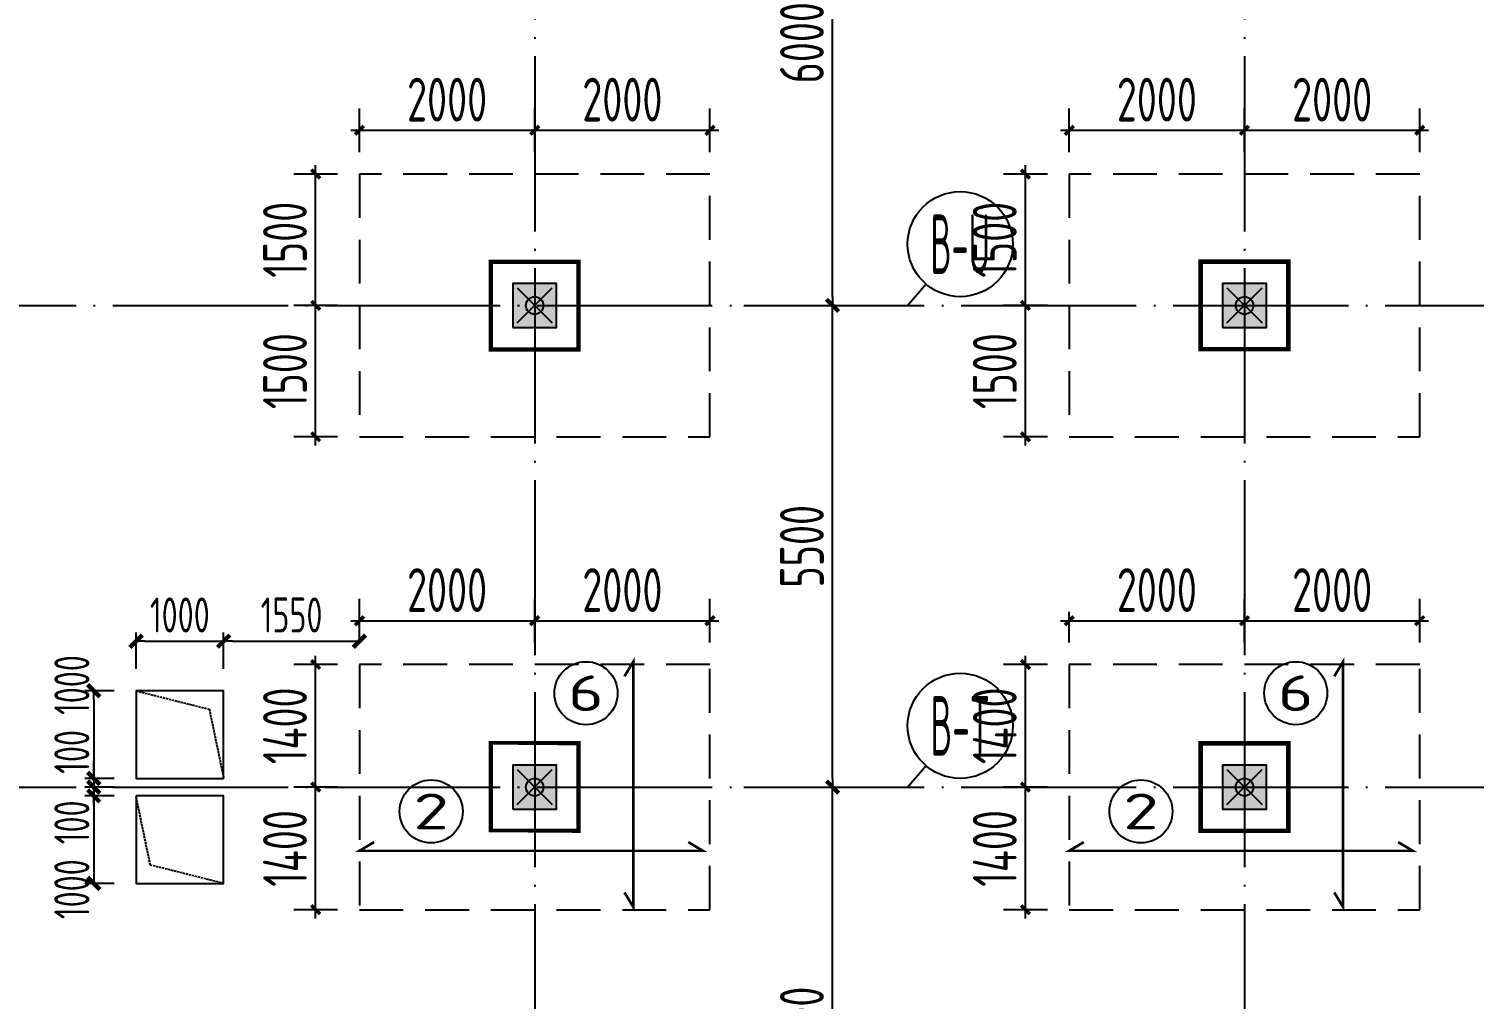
# Model space of a CAD drawing. Extents: x -57409 to 252654, y -8259 to 229119.
# Drawn here: x 112705 to 129198, y 161942 to 173021 of the extents above; entities that cross this region are included whole.
import ezdxf
from ezdxf.enums import TextEntityAlignment as Align

# ---------------------------------------------------------------- set-up
doc = ezdxf.new("R2010")
doc.units = 0
doc.header["$LTSCALE"] = 100
doc.header["$PDMODE"] = 35
doc.header["$PDSIZE"] = 200
for name, pattern in [('DASH', [0.35, 0.25, -0.1]), ('DASHED', [0.75, 0.5, -0.25]), ('DOTE', [2.4200000000000004, 2, -0.2, 0.02, -0.2])]:
    doc.linetypes.add(name, pattern=pattern)
doc.layers.get('0').update_dxf_attribs({"linetype": 'CONTINUOUS'})
doc.layers.get('Defpoints').update_dxf_attribs({"linetype": 'CONTINUOUS'})
for name, color, linetype in [('B-TEXT', 3, 'CONTINUOUS'), ('codim', 7, 'CONTINUOUS'), ('COLU', 7, 'CONTINUOUS'), ('CT', 2, 'CONTINUOUS'), ('dim-wall', 7, 'CONTINUOUS'), ('dote', 253, 'DOTE'), ('h填实-柱墙', 254, 'CONTINUOUS'), ('JSK', 4, 'CONTINUOUS'), ('Z-AXIS', 3, 'CONTINUOUS'), ('Z-TEXT', 2, 'CONTINUOUS'), ('z柱下板带', 140, 'CONTINUOUS'), ('板底钢筋', 24, 'CONTINUOUS')]:
    doc.layers.add(name, color=color, linetype=linetype)
doc.layers.add('重心计算', color=7, linetype='CONTINUOUS', plot=False)
doc.styles.add('_TCH_AXIS', font='tssdeng.shx', dxfattribs={"width": 0.7, "bigfont": 'tssdchn.shx'})
doc.styles.add('COMPLEX', font='tssdeng.shx', dxfattribs={"width": 0.7, "bigfont": 'tssdchn.shx'})
doc.styles.add('Jgcad-DIM', font='tssdeng.shx', dxfattribs={"width": 0.7, "bigfont": 'tssdchn.shx'})
doc.styles.add('TSSD_Dimension', font='tssdeng.shx', dxfattribs={"width": 0.7})
doc.dimstyles.new('TSSD_100_100', dxfattribs={"dimtxt": 300, "dimasz": 100, "dimexe": 100, "dimexo": 250, "dimgap": 100, "dimtad": 1, "dimdec": 0, "dimzin": 0, "dimdsep": 46, "dimtxsty": 'Jgcad-DIM', "dimblk": 'ARCHTICK', "dimblk1": 'ARCHTICK', "dimblk2": 'ARCHTICK', "dimsah": 1, "dimcen": 0, "dimdle": 100, "dimclre": 7, "dimclrt": 7, "dimadec": 3, "dimazin": 0, "dimtfac": 1, "dimtdec": 0, "dimtix": 1, "dimtmove": 2, "dimatfit": 3, "dimfxl": 1, "dimtolj": 1, "dimtzin": 0, "dimarcsym": 0})
doc.dimstyles.new('TSSD_100_100$0', dxfattribs={"dimtxt": 300, "dimasz": 100, "dimexe": 100, "dimexo": 250, "dimgap": 100, "dimtad": 1, "dimdec": 0, "dimzin": 0, "dimdsep": 46, "dimtxsty": 'TSSD_Dimension', "dimblk": '_tsdbk', "dimblk1": '_tsdbk', "dimblk2": '_tsdbk', "dimsah": 1, "dimcen": 0, "dimdle": 100, "dimclrt": 7, "dimadec": 0, "dimazin": 0, "dimtfac": 1, "dimtdec": 0, "dimtix": 1, "dimtmove": 2, "dimatfit": 3, "dimldrblk": '_tsdbk', "dimfxl": 1, "dimtolj": 1, "dimtzin": 0, "dimarcsym": 0})

# ---------------------------------------------------------------- blocks, each defined once
blk = doc.blocks.new('_tsdbk')
blk.add_line((-1, 0), (0, 0))
at = {"const_width": 0.5}
blk.add_lwpolyline([(-0.7000000000000001, -0.7000000000000001), (0.7000000000000001, 0.7000000000000001)], dxfattribs=at)
blk = doc.blocks.new('*D232')
at = {"layer": 'Defpoints', "color": 0}
for p in [(120615.5817339842, 164362.7230420718), (121877.1076772188, 164362.7230420718), (120615.5817339843, 158862.7230420719)]:
    blk.add_point(p, dxfattribs=at)
at = {"layer": 'Z-AXIS', "color": 0, "lineweight": -2}
for p, q in [((120865.5817339842, 164362.7230420718), (121977.1076772188, 164362.7230420718)), ((121877.1076772188, 158962.7230420719), (121877.1076772188, 164262.7230420718)), ((120865.5817339843, 158862.7230420719), (121977.1076772188, 158862.7230420719))]:
    blk.add_line(p, q, dxfattribs=at)
at = {"layer": 'Z-AXIS', "color": 0, "lineweight": -2, "xscale": 100, "yscale": 100, "zscale": 100}
for p, rotation in [((121877.1076772188, 164362.7230420718), 90), ((121877.1076772188, 158862.7230420719), 270)]:
    blk.add_blockref('_tsdbk', p, dxfattribs=dict(at, rotation=rotation))
at = {"layer": 'Z-AXIS', "color": 7, "insert": (121527.1076772187, 161612.7230420719), "char_height": 500, "attachment_point": 5, "rotation": 90, "style": 'TSSD_Dimension'}
blk.add_mtext('\\A1;5500', dxfattribs=at)
blk = doc.blocks.new('*D233')
at = {"layer": 'Defpoints', "color": 0}
for p in [(120615.5817339842, 169862.723042072), (121877.1076772188, 169862.723042072), (120615.5817339842, 164362.7230420718)]:
    blk.add_point(p, dxfattribs=at)
at = {"layer": 'Z-AXIS', "color": 0, "lineweight": -2}
for p, q in [((120865.5817339842, 169862.723042072), (121977.1076772188, 169862.723042072)), ((121877.1076772188, 164462.7230420718), (121877.1076772188, 169762.723042072)), ((120865.5817339842, 164362.7230420718), (121977.1076772188, 164362.7230420718))]:
    blk.add_line(p, q, dxfattribs=at)
at = {"layer": 'Z-AXIS', "color": 0, "lineweight": -2, "xscale": 100, "yscale": 100, "zscale": 100}
for p, rotation in [((121877.1076772188, 169862.723042072), 90), ((121877.1076772188, 164362.7230420718), 270)]:
    blk.add_blockref('_tsdbk', p, dxfattribs=dict(at, rotation=rotation))
at = {"layer": 'Z-AXIS', "color": 7, "insert": (121527.1076772187, 167112.7230420719), "char_height": 500, "attachment_point": 5, "rotation": 90, "style": 'TSSD_Dimension'}
blk.add_mtext('\\A1;5500', dxfattribs=at)
blk = doc.blocks.new('*D234')
at = {"layer": 'Defpoints', "color": 0}
for p in [(120615.5817339841, 175862.7230420723), (121877.1076772189, 175862.7230420723), (120615.5817339842, 169862.723042072)]:
    blk.add_point(p, dxfattribs=at)
at = {"layer": 'Z-AXIS', "color": 0, "lineweight": -2}
for p, q in [((120865.5817339841, 175862.7230420723), (121977.1076772189, 175862.7230420723)), ((121877.1076772189, 169962.723042072), (121877.1076772189, 175762.7230420723)), ((120865.5817339842, 169862.723042072), (121977.1076772189, 169862.723042072))]:
    blk.add_line(p, q, dxfattribs=at)
at = {"layer": 'Z-AXIS', "color": 0, "lineweight": -2, "xscale": 100, "yscale": 100, "zscale": 100}
for p, rotation in [((121877.1076772189, 175862.7230420723), 90), ((121877.1076772189, 169862.723042072), 270)]:
    blk.add_blockref('_tsdbk', p, dxfattribs=dict(at, rotation=rotation))
at = {"layer": 'Z-AXIS', "color": 7, "insert": (121527.1076772189, 172862.7230420722), "char_height": 500, "attachment_point": 5, "rotation": 90, "style": 'TSSD_Dimension'}
blk.add_mtext('\\A1;6000', dxfattribs=at)
blk = doc.blocks.new('_AXISO')
blk.add_circle((2.273736754432321e-13, -5.684341886080801e-14), 0.5)
at = {"layer": 'B-TEXT', "style": 'COMPLEX', "width": 1.450892857142857}
blk.add_attdef('A', text='', height=0.56, dxfattribs=at).set_placement((0.2493750000001, -0.2800000000000296), (0.7493750000001, -0.2800000000000296), align=Align.FIT)
blk = doc.blocks.new('_ArchTick')
at = {"color": 0, "linetype": 'ByBlock', "const_width": 0.4}
blk.add_lwpolyline([(-0.5, -0.5), (0.5, 0.5)], dxfattribs=at)
blk = doc.blocks.new('*D687')
at = {"layer": 'codim', "color": 0, "lineweight": -2}
blk.add_line((124077.6411610194, 162862.7230420719), (124077.6411610194, 164462.7230420718), dxfattribs=at)
at = {"layer": 'codim', "color": 7, "lineweight": -2}
for p, q in [((124327.6411610194, 164362.7230420718), (123827.6411610194, 164362.7230420718)), ((124327.6411610194, 162962.7230420719), (123827.6411610194, 162962.7230420719))]:
    blk.add_line(p, q, dxfattribs=at)
at = {"layer": 'Defpoints', "color": 0}
for p in [(124077.6411610194, 164362.7230420718), (124577.6411610194, 164362.7230420718), (124577.6411610194, 162962.7230420719)]:
    blk.add_point(p, dxfattribs=at)
at = {"layer": 'codim', "color": 0, "lineweight": -2, "xscale": 100, "yscale": 100, "zscale": 100}
for p, rotation in [((124077.6411610194, 164362.7230420718), 90), ((124077.6411610194, 162962.7230420719), 270)]:
    blk.add_blockref('_ArchTick', p, dxfattribs=dict(at, rotation=rotation))
at = {"layer": 'codim', "color": 1, "insert": (123727.6411610194, 163662.7230420719), "char_height": 500, "attachment_point": 5, "rotation": 90, "style": 'Jgcad-DIM'}
blk.add_mtext('\\A1;1400', dxfattribs=at)
blk = doc.blocks.new('*D688')
at = {"layer": 'codim', "color": 7, "lineweight": -2}
for p, q in [((124327.6411610194, 165762.7230420718), (123827.6411610194, 165762.7230420718)), ((124327.6411610194, 164362.7230420718), (123827.6411610194, 164362.7230420718))]:
    blk.add_line(p, q, dxfattribs=at)
at = {"layer": 'codim', "color": 0, "lineweight": -2}
blk.add_line((124077.6411610194, 164262.7230420718), (124077.6411610194, 165862.7230420718), dxfattribs=at)
at = {"layer": 'Defpoints', "color": 0}
for p in [(124077.6411610194, 165762.7230420718), (124577.6411610194, 165762.7230420718), (124577.6411610194, 164362.7230420718)]:
    blk.add_point(p, dxfattribs=at)
at = {"layer": 'codim', "color": 0, "lineweight": -2, "xscale": 100, "yscale": 100, "zscale": 100}
for p, rotation in [((124077.6411610194, 165762.7230420718), 90), ((124077.6411610194, 164362.7230420718), 270)]:
    blk.add_blockref('_ArchTick', p, dxfattribs=dict(at, rotation=rotation))
at = {"layer": 'codim', "color": 1, "insert": (123727.6411610194, 165062.7230420718), "char_height": 500, "attachment_point": 5, "rotation": 90, "style": 'Jgcad-DIM'}
blk.add_mtext('\\A1;1400', dxfattribs=at)
blk = doc.blocks.new('*D689')
at = {"layer": 'codim', "color": 0, "lineweight": -2}
blk.add_line((124477.6411610194, 166262.7230420718), (126677.6411610194, 166262.7230420718), dxfattribs=at)
at = {"layer": 'codim', "color": 7, "lineweight": -2}
for p, q in [((124577.6411610194, 166012.7230420718), (124577.6411610194, 166362.7230420718)), ((126577.6411610194, 166012.7230420718), (126577.6411610194, 166362.7230420718))]:
    blk.add_line(p, q, dxfattribs=at)
at = {"layer": 'Defpoints', "color": 0}
for p in [(126577.6411610194, 166262.7230420718), (124577.6411610194, 165762.7230420718), (126577.6411610194, 165762.7230420718)]:
    blk.add_point(p, dxfattribs=at)
at = {"layer": 'codim', "color": 0, "lineweight": -2, "xscale": 100, "yscale": 100, "zscale": 100, "rotation": 180}
blk.add_blockref('_ArchTick', (124577.6411610194, 166262.7230420718), dxfattribs=at)
at = {"layer": 'codim', "color": 0, "lineweight": -2, "xscale": 100, "yscale": 100, "zscale": 100}
blk.add_blockref('_ArchTick', (126577.6411610194, 166262.7230420718), dxfattribs=at)
at = {"layer": 'codim', "color": 7, "insert": (125577.6411610194, 166612.7230420718), "char_height": 500, "attachment_point": 5, "style": 'Jgcad-DIM'}
blk.add_mtext('\\A1;2000', dxfattribs=at)
blk = doc.blocks.new('*D690')
at = {"layer": 'codim', "color": 7, "lineweight": -2}
for p, q in [((126577.6411610194, 166012.7230420718), (126577.6411610194, 166512.7230420718)), ((128577.6411610194, 166012.7230420719), (128577.6411610194, 166512.7230420718))]:
    blk.add_line(p, q, dxfattribs=at)
at = {"layer": 'codim', "color": 0, "lineweight": -2}
blk.add_line((126477.6411610194, 166262.7230420718), (128677.6411610194, 166262.7230420718), dxfattribs=at)
at = {"layer": 'Defpoints', "color": 0}
for p in [(128577.6411610194, 166262.7230420718), (126577.6411610194, 165762.7230420718), (128577.6411610194, 165762.7230420719)]:
    blk.add_point(p, dxfattribs=at)
at = {"layer": 'codim', "color": 0, "lineweight": -2, "xscale": 100, "yscale": 100, "zscale": 100, "rotation": 180}
blk.add_blockref('_ArchTick', (126577.6411610194, 166262.7230420718), dxfattribs=at)
at = {"layer": 'codim', "color": 0, "lineweight": -2, "xscale": 100, "yscale": 100, "zscale": 100}
blk.add_blockref('_ArchTick', (128577.6411610194, 166262.7230420718), dxfattribs=at)
at = {"layer": 'codim', "color": 1, "insert": (127577.6411610194, 166612.7230420718), "char_height": 500, "attachment_point": 5, "style": 'Jgcad-DIM'}
blk.add_mtext('\\A1;2000', dxfattribs=at)
blk = doc.blocks.new('*D691')
at = {"layer": 'codim', "color": 0, "lineweight": -2}
blk.add_line((115977.6411610194, 162862.7230420719), (115977.6411610194, 164462.7230420717), dxfattribs=at)
at = {"layer": 'codim', "color": 7, "lineweight": -2}
for p, q in [((116227.6411610194, 164362.7230420717), (115727.6411610194, 164362.7230420717)), ((116227.6411610194, 162962.7230420719), (115727.6411610194, 162962.7230420719))]:
    blk.add_line(p, q, dxfattribs=at)
at = {"layer": 'Defpoints', "color": 0}
for p in [(115977.6411610194, 164362.7230420717), (116477.6411610194, 164362.7230420717), (116477.6411610194, 162962.7230420719)]:
    blk.add_point(p, dxfattribs=at)
at = {"layer": 'codim', "color": 0, "lineweight": -2, "xscale": 100, "yscale": 100, "zscale": 100}
for p, rotation in [((115977.6411610194, 164362.7230420717), 90), ((115977.6411610194, 162962.7230420719), 270)]:
    blk.add_blockref('_ArchTick', p, dxfattribs=dict(at, rotation=rotation))
at = {"layer": 'codim', "color": 1, "insert": (115627.6411610194, 163662.7230420719), "char_height": 500, "attachment_point": 5, "rotation": 90, "style": 'Jgcad-DIM'}
blk.add_mtext('\\A1;1400', dxfattribs=at)
blk = doc.blocks.new('*D692')
at = {"layer": 'codim', "color": 7, "lineweight": -2}
for p, q in [((116227.6411610194, 165762.723042072), (115727.6411610194, 165762.723042072)), ((116227.6411610194, 164362.7230420717), (115727.6411610194, 164362.7230420717))]:
    blk.add_line(p, q, dxfattribs=at)
at = {"layer": 'codim', "color": 0, "lineweight": -2}
blk.add_line((115977.6411610194, 164262.7230420717), (115977.6411610194, 165862.723042072), dxfattribs=at)
at = {"layer": 'Defpoints', "color": 0}
for p in [(115977.6411610194, 165762.723042072), (116477.6411610194, 165762.723042072), (116477.6411610194, 164362.7230420717)]:
    blk.add_point(p, dxfattribs=at)
at = {"layer": 'codim', "color": 0, "lineweight": -2, "xscale": 100, "yscale": 100, "zscale": 100}
for p, rotation in [((115977.6411610194, 165762.723042072), 90), ((115977.6411610194, 164362.7230420717), 270)]:
    blk.add_blockref('_ArchTick', p, dxfattribs=dict(at, rotation=rotation))
at = {"layer": 'codim', "color": 1, "insert": (115627.6411610194, 165062.7230420719), "char_height": 500, "attachment_point": 5, "rotation": 90, "style": 'Jgcad-DIM'}
blk.add_mtext('\\A1;1400', dxfattribs=at)
blk = doc.blocks.new('*D693')
at = {"layer": 'codim', "color": 7, "lineweight": -2}
for p, q in [((116477.6411610194, 166012.723042072), (116477.6411610194, 166512.723042072)), ((118477.6411610193, 166012.723042072), (118477.6411610193, 166512.723042072))]:
    blk.add_line(p, q, dxfattribs=at)
at = {"layer": 'codim', "color": 0, "lineweight": -2}
blk.add_line((116377.6411610194, 166262.723042072), (118577.6411610193, 166262.723042072), dxfattribs=at)
at = {"layer": 'Defpoints', "color": 0}
for p in [(118477.6411610193, 166262.723042072), (116477.6411610194, 165762.723042072), (118477.6411610193, 165762.723042072)]:
    blk.add_point(p, dxfattribs=at)
at = {"layer": 'codim', "color": 0, "lineweight": -2, "xscale": 100, "yscale": 100, "zscale": 100, "rotation": 180}
blk.add_blockref('_ArchTick', (116477.6411610194, 166262.723042072), dxfattribs=at)
at = {"layer": 'codim', "color": 0, "lineweight": -2, "xscale": 100, "yscale": 100, "zscale": 100}
blk.add_blockref('_ArchTick', (118477.6411610193, 166262.723042072), dxfattribs=at)
at = {"layer": 'codim', "color": 1, "insert": (117477.6411610194, 166612.723042072), "char_height": 500, "attachment_point": 5, "style": 'Jgcad-DIM'}
blk.add_mtext('\\A1;2000', dxfattribs=at)
blk = doc.blocks.new('*D694')
at = {"layer": 'codim', "color": 7, "lineweight": -2}
for p, q in [((118477.6411610193, 166012.723042072), (118477.6411610193, 166512.723042072)), ((120477.6411610196, 166012.7230420719), (120477.6411610196, 166512.723042072))]:
    blk.add_line(p, q, dxfattribs=at)
at = {"layer": 'codim', "color": 0, "lineweight": -2}
blk.add_line((118377.6411610193, 166262.723042072), (120577.6411610196, 166262.723042072), dxfattribs=at)
at = {"layer": 'Defpoints', "color": 0}
for p in [(120477.6411610196, 166262.723042072), (118477.6411610193, 165762.723042072), (120477.6411610196, 165762.7230420719)]:
    blk.add_point(p, dxfattribs=at)
at = {"layer": 'codim', "color": 0, "lineweight": -2, "xscale": 100, "yscale": 100, "zscale": 100, "rotation": 180}
blk.add_blockref('_ArchTick', (118477.6411610193, 166262.723042072), dxfattribs=at)
at = {"layer": 'codim', "color": 0, "lineweight": -2, "xscale": 100, "yscale": 100, "zscale": 100}
blk.add_blockref('_ArchTick', (120477.6411610196, 166262.723042072), dxfattribs=at)
at = {"layer": 'codim', "color": 1, "insert": (119477.6411610194, 166612.723042072), "char_height": 500, "attachment_point": 5, "style": 'Jgcad-DIM'}
blk.add_mtext('\\A1;2000', dxfattribs=at)
blk = doc.blocks.new('*D703')
at = {"layer": 'codim', "color": 0, "lineweight": -2}
blk.add_line((124077.6411610194, 168262.7230420597), (124077.6411610194, 169962.7230420593), dxfattribs=at)
at = {"layer": 'codim', "color": 7, "lineweight": -2}
for p, q in [((124327.6411610194, 169862.7230420593), (123827.6411610194, 169862.7230420593)), ((124327.6411610194, 168362.7230420597), (123827.6411610194, 168362.7230420597))]:
    blk.add_line(p, q, dxfattribs=at)
at = {"layer": 'Defpoints', "color": 0}
for p in [(124077.6411610194, 169862.7230420593), (124577.6411610194, 169862.7230420593), (124577.6411610194, 168362.7230420597)]:
    blk.add_point(p, dxfattribs=at)
at = {"layer": 'codim', "color": 0, "lineweight": -2, "xscale": 100, "yscale": 100, "zscale": 100}
for p, rotation in [((124077.6411610194, 169862.7230420593), 90), ((124077.6411610194, 168362.7230420597), 270)]:
    blk.add_blockref('_ArchTick', p, dxfattribs=dict(at, rotation=rotation))
at = {"layer": 'codim', "color": 1, "insert": (123727.6411610194, 169112.7230420595), "char_height": 500, "attachment_point": 5, "rotation": 90, "style": 'Jgcad-DIM'}
blk.add_mtext('\\A1;1500', dxfattribs=at)
blk = doc.blocks.new('*D704')
at = {"layer": 'codim', "color": 7, "lineweight": -2}
for p, q in [((124327.6411610193, 171362.7230420596), (123827.6411610194, 171362.7230420596)), ((124327.6411610194, 169862.7230420593), (123827.6411610194, 169862.7230420593))]:
    blk.add_line(p, q, dxfattribs=at)
at = {"layer": 'codim', "color": 0, "lineweight": -2}
blk.add_line((124077.6411610194, 169762.7230420593), (124077.6411610194, 171462.7230420596), dxfattribs=at)
at = {"layer": 'Defpoints', "color": 0}
for p in [(124077.6411610194, 171362.7230420596), (124577.6411610193, 171362.7230420596), (124577.6411610194, 169862.7230420593)]:
    blk.add_point(p, dxfattribs=at)
at = {"layer": 'codim', "color": 0, "lineweight": -2, "xscale": 100, "yscale": 100, "zscale": 100}
for p, rotation in [((124077.6411610194, 171362.7230420596), 90), ((124077.6411610194, 169862.7230420593), 270)]:
    blk.add_blockref('_ArchTick', p, dxfattribs=dict(at, rotation=rotation))
at = {"layer": 'codim', "color": 1, "insert": (123727.6411610194, 170612.7230420595), "char_height": 500, "attachment_point": 5, "rotation": 90, "style": 'Jgcad-DIM'}
blk.add_mtext('\\A1;1500', dxfattribs=at)
blk = doc.blocks.new('*D705')
at = {"layer": 'codim', "color": 7, "lineweight": -2}
for p, q in [((124577.6411610193, 171612.7230420596), (124577.6411610193, 172112.7230420596)), ((126577.6411610192, 171612.7230420597), (126577.6411610192, 172112.7230420596))]:
    blk.add_line(p, q, dxfattribs=at)
at = {"layer": 'codim', "color": 0, "lineweight": -2}
blk.add_line((124477.6411610193, 171862.7230420596), (126677.6411610192, 171862.7230420596), dxfattribs=at)
at = {"layer": 'Defpoints', "color": 0}
for p in [(126577.6411610192, 171862.7230420596), (124577.6411610193, 171362.7230420596), (126577.6411610192, 171362.7230420597)]:
    blk.add_point(p, dxfattribs=at)
at = {"layer": 'codim', "color": 0, "lineweight": -2, "xscale": 100, "yscale": 100, "zscale": 100, "rotation": 180}
blk.add_blockref('_ArchTick', (124577.6411610193, 171862.7230420596), dxfattribs=at)
at = {"layer": 'codim', "color": 0, "lineweight": -2, "xscale": 100, "yscale": 100, "zscale": 100}
blk.add_blockref('_ArchTick', (126577.6411610192, 171862.7230420596), dxfattribs=at)
at = {"layer": 'codim', "color": 1, "insert": (125577.6411610193, 172212.7230420596), "char_height": 500, "attachment_point": 5, "style": 'Jgcad-DIM'}
blk.add_mtext('\\A1;2000', dxfattribs=at)
blk = doc.blocks.new('*D706')
at = {"layer": 'codim', "color": 7, "lineweight": -2}
for p, q in [((126577.6411610192, 171612.7230420597), (126577.6411610192, 172112.7230420596)), ((128577.6411610194, 171612.7230420596), (128577.6411610194, 172112.7230420596))]:
    blk.add_line(p, q, dxfattribs=at)
at = {"layer": 'codim', "color": 0, "lineweight": -2}
blk.add_line((126477.6411610192, 171862.7230420596), (128677.6411610194, 171862.7230420596), dxfattribs=at)
at = {"layer": 'Defpoints', "color": 0}
for p in [(128577.6411610194, 171862.7230420596), (126577.6411610192, 171362.7230420597), (128577.6411610194, 171362.7230420596)]:
    blk.add_point(p, dxfattribs=at)
at = {"layer": 'codim', "color": 0, "lineweight": -2, "xscale": 100, "yscale": 100, "zscale": 100, "rotation": 180}
blk.add_blockref('_ArchTick', (126577.6411610192, 171862.7230420596), dxfattribs=at)
at = {"layer": 'codim', "color": 0, "lineweight": -2, "xscale": 100, "yscale": 100, "zscale": 100}
blk.add_blockref('_ArchTick', (128577.6411610194, 171862.7230420596), dxfattribs=at)
at = {"layer": 'codim', "color": 1, "insert": (127577.6411610193, 172212.7230420596), "char_height": 500, "attachment_point": 5, "style": 'Jgcad-DIM'}
blk.add_mtext('\\A1;2000', dxfattribs=at)
blk = doc.blocks.new('*D707')
at = {"layer": 'codim', "color": 0, "lineweight": -2}
blk.add_line((115977.6411610196, 168262.7230420621), (115977.6411610196, 169962.7230420619), dxfattribs=at)
at = {"layer": 'codim', "color": 7, "lineweight": -2}
for p, q in [((116227.6411610194, 169862.7230420619), (115727.6411610196, 169862.7230420619)), ((116227.6411610196, 168362.7230420621), (115727.6411610196, 168362.7230420621))]:
    blk.add_line(p, q, dxfattribs=at)
at = {"layer": 'Defpoints', "color": 0}
for p in [(115977.6411610196, 169862.7230420619), (116477.6411610194, 169862.7230420619), (116477.6411610196, 168362.7230420621)]:
    blk.add_point(p, dxfattribs=at)
at = {"layer": 'codim', "color": 0, "lineweight": -2, "xscale": 100, "yscale": 100, "zscale": 100}
for p, rotation in [((115977.6411610196, 169862.7230420619), 90), ((115977.6411610196, 168362.7230420621), 270)]:
    blk.add_blockref('_ArchTick', p, dxfattribs=dict(at, rotation=rotation))
at = {"layer": 'codim', "color": 1, "insert": (115627.6411610195, 169112.723042062), "char_height": 500, "attachment_point": 5, "rotation": 90, "style": 'Jgcad-DIM'}
blk.add_mtext('\\A1;1500', dxfattribs=at)
blk = doc.blocks.new('*D708')
at = {"layer": 'codim', "color": 7, "lineweight": -2}
for p, q in [((116227.6411610194, 171362.7230420622), (115727.6411610196, 171362.7230420622)), ((116227.6411610194, 169862.7230420619), (115727.6411610196, 169862.7230420619))]:
    blk.add_line(p, q, dxfattribs=at)
at = {"layer": 'codim', "color": 0, "lineweight": -2}
blk.add_line((115977.6411610196, 169762.7230420619), (115977.6411610196, 171462.7230420622), dxfattribs=at)
at = {"layer": 'Defpoints', "color": 0}
for p in [(115977.6411610196, 171362.7230420622), (116477.6411610194, 171362.7230420622), (116477.6411610194, 169862.7230420619)]:
    blk.add_point(p, dxfattribs=at)
at = {"layer": 'codim', "color": 0, "lineweight": -2, "xscale": 100, "yscale": 100, "zscale": 100}
for p, rotation in [((115977.6411610196, 171362.7230420622), 90), ((115977.6411610196, 169862.7230420619), 270)]:
    blk.add_blockref('_ArchTick', p, dxfattribs=dict(at, rotation=rotation))
at = {"layer": 'codim', "color": 1, "insert": (115627.6411610195, 170612.7230420621), "char_height": 500, "attachment_point": 5, "rotation": 90, "style": 'Jgcad-DIM'}
blk.add_mtext('\\A1;1500', dxfattribs=at)
blk = doc.blocks.new('*D709')
at = {"layer": 'codim', "color": 7, "lineweight": -2}
for p, q in [((116477.6411610194, 171612.7230420622), (116477.6411610194, 172112.7230420622)), ((118477.6411610193, 171612.7230420623), (118477.6411610193, 172112.7230420622))]:
    blk.add_line(p, q, dxfattribs=at)
at = {"layer": 'codim', "color": 0, "lineweight": -2}
blk.add_line((116377.6411610194, 171862.7230420622), (118577.6411610193, 171862.7230420622), dxfattribs=at)
at = {"layer": 'Defpoints', "color": 0}
for p in [(118477.6411610193, 171862.7230420622), (116477.6411610194, 171362.7230420622), (118477.6411610193, 171362.7230420623)]:
    blk.add_point(p, dxfattribs=at)
at = {"layer": 'codim', "color": 0, "lineweight": -2, "xscale": 100, "yscale": 100, "zscale": 100, "rotation": 180}
blk.add_blockref('_ArchTick', (116477.6411610194, 171862.7230420622), dxfattribs=at)
at = {"layer": 'codim', "color": 0, "lineweight": -2, "xscale": 100, "yscale": 100, "zscale": 100}
blk.add_blockref('_ArchTick', (118477.6411610193, 171862.7230420622), dxfattribs=at)
at = {"layer": 'codim', "color": 1, "insert": (117477.6411610194, 172212.7230420622), "char_height": 500, "attachment_point": 5, "style": 'Jgcad-DIM'}
blk.add_mtext('\\A1;2000', dxfattribs=at)
blk = doc.blocks.new('*D710')
at = {"layer": 'codim', "color": 7, "lineweight": -2}
for p, q in [((118477.6411610193, 171612.7230420623), (118477.6411610193, 172112.7230420622)), ((120477.6411610196, 171612.7230420622), (120477.6411610196, 172112.7230420622))]:
    blk.add_line(p, q, dxfattribs=at)
at = {"layer": 'codim', "color": 0, "lineweight": -2}
blk.add_line((118377.6411610193, 171862.7230420622), (120577.6411610196, 171862.7230420622), dxfattribs=at)
at = {"layer": 'Defpoints', "color": 0}
for p in [(120477.6411610196, 171862.7230420622), (118477.6411610193, 171362.7230420623), (120477.6411610196, 171362.7230420622)]:
    blk.add_point(p, dxfattribs=at)
at = {"layer": 'codim', "color": 0, "lineweight": -2, "xscale": 100, "yscale": 100, "zscale": 100, "rotation": 180}
blk.add_blockref('_ArchTick', (118477.6411610193, 171862.7230420622), dxfattribs=at)
at = {"layer": 'codim', "color": 0, "lineweight": -2, "xscale": 100, "yscale": 100, "zscale": 100}
blk.add_blockref('_ArchTick', (120477.6411610196, 171862.7230420622), dxfattribs=at)
at = {"layer": 'codim', "color": 1, "insert": (119477.6411610195, 172212.7230420622), "char_height": 500, "attachment_point": 5, "style": 'Jgcad-DIM'}
blk.add_mtext('\\A1;2000', dxfattribs=at)
blk = doc.blocks.new('*D2770')
at = {"layer": 'Defpoints', "color": 0}
for p in [(113927.6411610184, 165462.7230420717), (113445.1289090589, 164462.7230420717), (113927.6411610194, 164462.7230420717)]:
    blk.add_point(p, dxfattribs=at)
at = {"layer": 'dim-wall', "color": 0, "lineweight": -2}
for p, q in [((113677.6411610184, 165462.7230420717), (113345.1289090589, 165462.7230420717)), ((113445.1289090589, 165362.7230420717), (113445.1289090589, 164562.7230420717)), ((113677.6411610194, 164462.7230420717), (113345.1289090589, 164462.7230420717))]:
    blk.add_line(p, q, dxfattribs=at)
at = {"layer": 'dim-wall', "color": 0, "lineweight": -2, "xscale": 100, "yscale": 100, "zscale": 100}
for p, rotation in [((113445.1289090589, 165462.7230420717), 90), ((113445.1289090589, 164462.7230420717), 270)]:
    blk.add_blockref('_tsdbk', p, dxfattribs=dict(at, rotation=rotation))
at = {"layer": 'dim-wall', "color": 7, "insert": (113195.1289090588, 165528.1076574563), "char_height": 400, "attachment_point": 5, "rotation": 90, "style": 'TSSD_Dimension'}
blk.add_mtext('\\A1;1000', dxfattribs=at)
blk = doc.blocks.new('*D2771')
at = {"layer": 'Defpoints', "color": 0}
for p in [(113927.6411610184, 164462.7230420717), (113445.1289090589, 164362.7230420717), (113927.6411610184, 164362.7230420717)]:
    blk.add_point(p, dxfattribs=at)
at = {"layer": 'dim-wall', "color": 0, "lineweight": -2}
for p, q in [((113445.1289090589, 164562.7230420717), (113445.1289090589, 164662.7230420717)), ((113677.6411610184, 164462.7230420717), (113345.1289090589, 164462.7230420717)), ((113445.1289090589, 164462.7230420717), (113445.1289090589, 164362.7230420717)), ((113677.6411610184, 164362.7230420717), (113345.1289090589, 164362.7230420717)), ((113445.1289090589, 164262.7230420717), (113445.1289090589, 164162.7230420717))]:
    blk.add_line(p, q, dxfattribs=at)
at = {"layer": 'dim-wall', "color": 0, "lineweight": -2, "xscale": 100, "yscale": 100, "zscale": 100}
for p, rotation in [((113445.1289090589, 164462.7230420717), 270), ((113445.1289090589, 164362.7230420717), 90)]:
    blk.add_blockref('_tsdbk', p, dxfattribs=dict(at, rotation=rotation))
at = {"layer": 'dim-wall', "color": 7, "insert": (113195.1289090588, 164764.6461189948), "char_height": 400, "attachment_point": 5, "rotation": 90, "style": 'TSSD_Dimension'}
blk.add_mtext('\\A1;100', dxfattribs=at)
blk = doc.blocks.new('*D2772')
at = {"layer": 'Defpoints', "color": 0}
for p in [(113927.6411610184, 164362.7230420717), (113445.1289090589, 164262.7242342961), (113927.6411610185, 164262.7242342961)]:
    blk.add_point(p, dxfattribs=at)
at = {"layer": 'dim-wall', "color": 0, "lineweight": -2}
for p, q in [((113445.1289090589, 164462.7230420717), (113445.1289090589, 164562.7230420717)), ((113677.6411610184, 164362.7230420717), (113345.1289090589, 164362.7230420717)), ((113445.1289090589, 164362.7230420717), (113445.1289090589, 164262.7242342961)), ((113677.6411610185, 164262.7242342961), (113345.1289090589, 164262.7242342961)), ((113445.1289090589, 164162.7242342961), (113445.1289090589, 164062.7242342961))]:
    blk.add_line(p, q, dxfattribs=at)
at = {"layer": 'dim-wall', "color": 0, "lineweight": -2, "xscale": 100, "yscale": 100, "zscale": 100}
for p, rotation in [((113445.1289090589, 164362.7230420717), 270), ((113445.1289090589, 164262.7242342961), 90)]:
    blk.add_blockref('_tsdbk', p, dxfattribs=dict(at, rotation=rotation))
at = {"layer": 'dim-wall', "color": 7, "insert": (113195.1289090588, 163960.801157373), "char_height": 400, "attachment_point": 5, "rotation": 90, "style": 'TSSD_Dimension'}
blk.add_mtext('\\A1;100', dxfattribs=at)
blk = doc.blocks.new('*D2773')
at = {"layer": 'Defpoints', "color": 0}
for p in [(113927.6411610185, 164262.7242342961), (113445.1289090589, 163262.7242342961), (113927.6411610194, 163262.7242342961)]:
    blk.add_point(p, dxfattribs=at)
at = {"layer": 'dim-wall', "color": 0, "lineweight": -2}
for p, q in [((113677.6411610185, 164262.7242342961), (113345.1289090589, 164262.7242342961)), ((113445.1289090589, 164162.7242342961), (113445.1289090589, 163362.7242342961)), ((113677.6411610194, 163262.7242342961), (113345.1289090589, 163262.7242342961))]:
    blk.add_line(p, q, dxfattribs=at)
at = {"layer": 'dim-wall', "color": 0, "lineweight": -2, "xscale": 100, "yscale": 100, "zscale": 100}
for p, rotation in [((113445.1289090589, 164262.7242342961), 90), ((113445.1289090589, 163262.7242342961), 270)]:
    blk.add_blockref('_tsdbk', p, dxfattribs=dict(at, rotation=rotation))
at = {"layer": 'dim-wall', "color": 7, "insert": (113195.1289090588, 163197.3396189115), "char_height": 400, "attachment_point": 5, "rotation": 90, "style": 'TSSD_Dimension'}
blk.add_mtext('\\A1;1000', dxfattribs=at)
blk = doc.blocks.new('*D2774')
at = {"layer": 'Defpoints', "color": 0}
for p in [(114927.6411610175, 166028.4249489838), (113927.6411610184, 165462.7230420717), (114927.6411610175, 165462.7230420726)]:
    blk.add_point(p, dxfattribs=at)
at = {"layer": 'dim-wall', "color": 0, "lineweight": -2}
for p, q in [((113927.6411610184, 165712.7230420717), (113927.6411610184, 166128.4249489838)), ((114927.6411610175, 165712.7230420726), (114927.6411610175, 166128.4249489838)), ((114027.6411610184, 166028.4249489838), (114827.6411610175, 166028.4249489838))]:
    blk.add_line(p, q, dxfattribs=at)
at = {"layer": 'dim-wall', "color": 0, "lineweight": -2, "xscale": 100, "yscale": 100, "zscale": 100, "rotation": 180}
blk.add_blockref('_tsdbk', (113927.6411610184, 166028.4249489838), dxfattribs=at)
at = {"layer": 'dim-wall', "color": 0, "lineweight": -2, "xscale": 100, "yscale": 100, "zscale": 100}
blk.add_blockref('_tsdbk', (114927.6411610175, 166028.4249489838), dxfattribs=at)
at = {"layer": 'dim-wall', "color": 7, "insert": (114427.641161018, 166328.4249489838), "char_height": 400, "attachment_point": 5, "style": 'TSSD_Dimension'}
blk.add_mtext('\\A1;1000', dxfattribs=at)
blk = doc.blocks.new('*D2775')
at = {"layer": 'Defpoints', "color": 0}
for p in [(116477.6411610202, 166028.4249489838), (116477.6411610202, 165762.7230420654), (114927.6411610175, 165462.7230420726)]:
    blk.add_point(p, dxfattribs=at)
at = {"layer": 'dim-wall', "color": 0, "lineweight": -2}
for p, q in [((114927.6411610175, 165712.7230420726), (114927.6411610175, 166128.4249489838)), ((116477.6411610202, 166012.7230420654), (116477.6411610202, 166128.4249489838)), ((115027.6411610175, 166028.4249489838), (116377.6411610202, 166028.4249489838))]:
    blk.add_line(p, q, dxfattribs=at)
at = {"layer": 'dim-wall', "color": 0, "lineweight": -2, "xscale": 100, "yscale": 100, "zscale": 100, "rotation": 180}
blk.add_blockref('_tsdbk', (114927.6411610175, 166028.4249489838), dxfattribs=at)
at = {"layer": 'dim-wall', "color": 0, "lineweight": -2, "xscale": 100, "yscale": 100, "zscale": 100}
blk.add_blockref('_tsdbk', (116477.6411610202, 166028.4249489838), dxfattribs=at)
at = {"layer": 'dim-wall', "color": 7, "insert": (115702.6411610189, 166328.4249489838), "char_height": 400, "attachment_point": 5, "style": 'TSSD_Dimension'}
blk.add_mtext('\\A1;1550', dxfattribs=at)

msp = doc.modelspace()

# ---------------------------------------------------------------- hatches: boundary and pattern name
at = {"layer": 'h填实-柱墙'}
for points in [[(118227.6411610204, 169612.7230420649), (118727.6411610185, 169612.7230420639), (118727.641161019, 170112.723042065), (118227.6411610196, 170112.7230420637)], [(126327.6411610203, 169612.7230420644), (126827.6411610205, 169612.7230420649), (126827.6411610195, 170112.7230420665), (126327.6411610204, 170112.7230420648)], [(118227.6411610195, 164112.7230420636), (118727.6411610197, 164112.7230420648), (118727.6411610184, 164612.7230420643), (118227.6411610195, 164612.7230420648)], [(126327.6411610203, 164112.723042064), (126827.6411610206, 164112.7230420643), (126827.6411610194, 164612.7230420647), (126327.6411610197, 164612.7230420634)]]:
    msp.add_hatch(color=256, dxfattribs=at).paths.add_polyline_path(points)

# ---------------------------------------------------------------- linework, layer by layer
at = {"layer": 'COLU'}
for points in [[(118227.6411610204, 169612.7230420649), (118727.6411610185, 169612.7230420639), (118727.641161019, 170112.723042065), (118227.6411610196, 170112.7230420637)], [(126327.6411610203, 169612.7230420644), (126827.6411610205, 169612.7230420649), (126827.6411610195, 170112.7230420665), (126327.6411610204, 170112.7230420648)], [(118227.6411610195, 164112.7230420636), (118727.6411610197, 164112.7230420648), (118727.6411610184, 164612.7230420643), (118227.6411610195, 164612.7230420648)], [(126327.6411610203, 164112.723042064), (126827.6411610206, 164112.7230420643), (126827.6411610194, 164612.7230420647), (126327.6411610197, 164612.7230420634)]]:
    msp.add_lwpolyline(points, close=True, dxfattribs=at)
at = {"layer": 'CT'}
for points, const_width in [([(117977.6411610185, 169362.7230420657), (118977.6411610185, 169362.7230420634), (118977.6411610205, 170362.7230420635), (117977.6411610204, 170362.7230420652)], 49.99999999999998), ([(126077.6411610205, 169362.7230420656), (127077.6411610203, 169362.7230420654), (127077.6411610205, 170362.7230420651), (126077.6411610206, 170362.7230420654)], 49.99999999999998), ([(117977.6411610201, 163862.7230420637), (118977.6411610203, 163862.7230420654), (118977.6411610181, 164862.7230420654), (117977.6411610184, 164862.7230420636)], 49.99999999999999), ([(126077.6411610203, 163862.7230420646), (127077.6411610201, 163862.7230420639), (127077.6411610201, 164862.7230420643), (126077.6411610204, 164862.7230420641)], 49.99999999999998)]:
    msp.add_lwpolyline(points, close=True, dxfattribs=dict(at, const_width=const_width))
at = {"layer": 'dote', "ltscale": 10}
for p, q in [((118477.6411610191, 218687.8779629263), (118477.6411610196, 63864.01008791543)), ((126577.6411610191, 218687.8779629261), (126577.6411610196, 73862.72304205826)), ((89462.84517509624, 169862.7230420712), (219938.2151759666, 169862.7230420299)), ((89462.84517509636, 164362.7230420713), (137309.323439368, 164362.723042072))]:
    msp.add_line(p, q, dxfattribs=at)
at = {"layer": 'JSK'}
for points in [[(114927.6411610175, 164462.7230420726), (114927.6411610175, 165462.7230420726), (113927.6411610184, 165462.7230420717), (113927.6411610184, 164462.7230420717)], [(113927.6411610184, 164262.7242342961), (113927.6411610184, 163262.7242342961), (114927.6411610184, 163262.724234297), (114927.6411610184, 164262.724234297)]]:
    msp.add_lwpolyline(points, close=True, dxfattribs=at)
at = {"layer": 'JSK', "linetype": 'DASH'}
for points in [[(113927.6411610184, 165462.7230420717), (114763.8767369906, 165252.3820961759), (114927.6411610175, 164462.7230420726)], [(114927.6411610184, 163262.724234297), (114091.4055850454, 163473.0651801928), (113927.6411610184, 164262.7242342961)]]:
    msp.add_lwpolyline(points, dxfattribs=at)
at = {"layer": 'Z-AXIS'}
for p, q in [((122733.1520453772, 169862.7230420719), (122942.6760285019, 170107.1663937409)), ((120865.5817339841, 169862.7230420722), (122733.1520453772, 169862.7230420723)), ((122733.1520453773, 164362.7230420714), (122942.6760285019, 164607.1663937405)), ((120865.5817339843, 164362.723042072), (122733.1520453774, 164362.7230420721))]:
    msp.add_line(p, q, dxfattribs=at)
at = {"layer": 'z柱下板带', "linetype": 'DASHED', "ltscale": 10}
for points in [[(116477.64116102, 168362.7230420654), (120477.64116102, 168362.7230420654), (120477.64116102, 171362.7230420654), (116477.64116102, 171362.7230420654)], [(124577.6411610202, 168362.7230420664), (128577.6411610202, 168362.7230420664), (128577.6411610202, 171362.7230420664), (124577.6411610202, 171362.7230420664)]]:
    msp.add_lwpolyline(points, close=True, dxfattribs=at)
at = {"layer": 'z柱下板带', "color": 181, "linetype": 'DASHED', "ltscale": 10}
for points in [[(116477.6411610202, 162962.7230420654), (120477.6411610202, 162962.7230420654), (120477.6411610202, 165762.7230420654), (116477.6411610202, 165762.7230420654)], [(124577.6411610204, 162962.7230420664), (128577.6411610204, 162962.7230420664), (128577.6411610204, 165762.7230420664), (124577.6411610204, 165762.7230420664)]]:
    msp.add_lwpolyline(points, close=True, dxfattribs=at)
at = {"layer": '板底钢筋', "const_width": 30}
for points in [[(119502.3338072171, 163159.9834346475), (119602.3338072175, 162993.3162593546), (119602.3338072175, 165794.5503153881), (119502.3338072173, 165627.8831400955)], [(127602.3338072172, 163159.9834346485), (127702.3338072177, 162993.3162593556), (127702.3338072177, 165794.5503153891), (127602.3338072175, 165627.8831400966)], [(116644.3083363133, 163735.078727727), (116477.6411610202, 163635.0787277265), (120396.7416442228, 163635.0787277265), (120230.0744689302, 163735.0787277268)], [(124744.3083363134, 163735.078727728), (124577.6411610204, 163635.0787277275), (128496.7416442229, 163635.0787277275), (128330.0744689304, 163735.0787277278)]]:
    msp.add_lwpolyline(points, dxfattribs=at)
at = {"layer": '重心计算', "color": 5}
for p in [(118477.6411610196, 169862.7230420645), (118477.64116102, 169862.7230420654), (118477.6411610196, 169862.7230420645), (126577.6411610203, 169862.7230420651), (126577.6411610202, 169862.7230420664), (126577.6411610203, 169862.7230420651), (118477.6411610191, 164362.7230420643), (118477.6411610202, 164362.7230420654), (118477.6411610191, 164362.7230420643), (126577.6411610201, 164362.723042064), (126577.6411610204, 164362.7230420664), (126577.6411610201, 164362.723042064)]:
    msp.add_point(p, dxfattribs=at)

# ---------------------------------------------------------------- block references
at = {"layer": 'Z-AXIS'}
ref = msp.add_blockref('_AXISO', (123333.1520453654, 170562.7193327665), dxfattribs=dict(at, xscale=1199.999999999998, yscale=1200, zscale=1200, rotation=359.9996457873846))
ref.add_attrib('A', 'B-U', dxfattribs={"color": 7, "height": 678.8225099390856, "rotation": 359.9996457873724, "style": '_TCH_AXIS', "width": 0.4262295081963495}).set_placement((122993.7386921021, 170223.310176104), (123672.5612020276, 170223.3059795034), align=Align.FIT)
ref = msp.add_blockref('_AXISO', (123333.1520453655, 165062.7193327661), dxfattribs=dict(at, xscale=1199.999999999998, yscale=1200, zscale=1200, rotation=359.9996457873846))
ref.add_attrib('A', 'B-T', dxfattribs={"color": 7, "height": 678.8225099390856, "rotation": 359.9996457873626, "style": '_TCH_AXIS', "width": 0.4262295081963495}).set_placement((122993.7386921022, 164723.3101761038), (123672.5612020277, 164723.3059795031), align=Align.FIT)
at = {"layer": 'Z-TEXT'}
ref = msp.add_blockref('_AXISO', (119062.540138651, 165435.2299595304), dxfattribs=dict(at, xscale=720.0000000000074, yscale=720, zscale=720, rotation=359.9996457873825))
ref.add_attrib('A', '6', dxfattribs={"layer": 'Z-AXIS', "color": 7, "height": 407.2935059634514, "rotation": 359.9996457873888, "style": '_TCH_AXIS', "width": 1.999999999998255}).set_placement((118858.8921266932, 165231.5844655326), (119266.1856326485, 165231.5819475723), align=Align.FIT)
ref = msp.add_blockref('_AXISO', (127162.5401386512, 165435.2299595314), dxfattribs=dict(at, xscale=720.0000000000074, yscale=720, zscale=720, rotation=359.9996457873825))
ref.add_attrib('A', '6', dxfattribs={"layer": 'Z-AXIS', "color": 7, "height": 407.2935059634514, "rotation": 359.9996457873888, "style": '_TCH_AXIS', "width": 1.999999999998255}).set_placement((126958.8921266934, 165231.5844655336), (127366.1856326487, 165231.5819475733), align=Align.FIT)
ref = msp.add_blockref('_AXISO', (117295.5536663777, 164085.413696892), dxfattribs=dict(at, xscale=720.0000000000074, yscale=720, zscale=720, rotation=359.9996457873825))
ref.add_attrib('A', '2', dxfattribs={"layer": 'Z-AXIS', "color": 7, "height": 407.2935059634514, "rotation": 359.9996457873888, "style": '_TCH_AXIS', "width": 1.857142857141237}).set_placement((117091.9056544199, 163881.7682028942), (117499.1991603753, 163881.7656849339), align=Align.FIT)
ref = msp.add_blockref('_AXISO', (125395.5536663778, 164085.4136968931), dxfattribs=dict(at, xscale=720.0000000000074, yscale=720, zscale=720, rotation=359.9996457873825))
ref.add_attrib('A', '2', dxfattribs={"layer": 'Z-AXIS', "color": 7, "height": 407.2935059634514, "rotation": 359.9996457873888, "style": '_TCH_AXIS', "width": 1.857142857141237}).set_placement((125191.9056544201, 163881.7682028952), (125599.1991603754, 163881.7656849349), align=Align.FIT)

# ---------------------------------------------------------------- dimensions: what is measured, and where the dimension line sits
at = {"layer": 'codim'}
for base, p1, p2, angle, picture, middle in [((118477.6411610193, 171862.7230420622), (116477.6411610194, 171362.7230420622), (118477.6411610193, 171362.7230420623), 2.213666058298608e-12, '*D709', (117477.6411610194, 172212.7230420622)), ((120477.6411610196, 171862.7230420622), (118477.6411610193, 171362.7230420623), (120477.6411610196, 171362.7230420622), 2.213666058298608e-12, '*D710', (119477.6411610195, 172212.7230420622)), ((126577.6411610192, 171862.7230420596), (124577.6411610193, 171362.7230420596), (126577.6411610192, 171362.7230420597), 2.213666058298608e-12, '*D705', (125577.6411610193, 172212.7230420596)), ((128577.6411610194, 171862.7230420596), (126577.6411610192, 171362.7230420597), (128577.6411610194, 171362.7230420596), 2.213666058298608e-12, '*D706', (127577.6411610193, 172212.7230420596)), ((115977.6411610196, 171362.7230420622), (116477.6411610194, 169862.7230420619), (116477.6411610194, 171362.7230420622), 90, '*D708', (115627.6411610195, 170612.7230420621)), ((124077.6411610194, 171362.7230420596), (124577.6411610194, 169862.7230420593), (124577.6411610193, 171362.7230420596), 90, '*D704', (123727.6411610194, 170612.7230420595)), ((115977.6411610196, 169862.7230420619), (116477.6411610196, 168362.7230420621), (116477.6411610194, 169862.7230420619), 90, '*D707', (115627.6411610195, 169112.723042062)), ((124077.6411610194, 169862.7230420593), (124577.6411610194, 168362.7230420597), (124577.6411610194, 169862.7230420593), 90, '*D703', (123727.6411610194, 169112.7230420595)), ((115977.6411610194, 165762.723042072), (116477.6411610194, 164362.7230420717), (116477.6411610194, 165762.723042072), 90, '*D692', (115627.6411610194, 165062.7230420719)), ((124077.6411610194, 165762.7230420718), (124577.6411610194, 164362.7230420718), (124577.6411610194, 165762.7230420718), 90, '*D688', (123727.6411610194, 165062.7230420718)), ((115977.6411610194, 164362.7230420717), (116477.6411610194, 162962.7230420719), (116477.6411610194, 164362.7230420717), 90, '*D691', (115627.6411610194, 163662.7230420719)), ((124077.6411610194, 164362.7230420718), (124577.6411610194, 162962.7230420719), (124577.6411610194, 164362.7230420718), 90, '*D687', (123727.6411610194, 163662.7230420719))]:
    dim = msp.add_linear_dim(base=base, p1=p1, p2=p2, angle=angle, dimstyle='TSSD_100_100$0', override={"dimtxt": 500, "dimexe": 250, "dimtxsty": 'Jgcad-DIM', "dimblk": 'ArchTick', "dimblk1": 'ArchTick', "dimblk2": 'ArchTick', "dimclre": 7, "dimclrt": 1, "dimadec": 3}, dxfattribs=at)
    dim.commit()
    dim.dimension.update_dxf_attribs({"geometry": picture, "text_midpoint": middle})
for base, p1, p2, dimstyle, override, picture, middle in [((118477.6411610193, 166262.723042072), (116477.6411610194, 165762.723042072), (118477.6411610193, 165762.723042072), 'TSSD_100_100$0', {"dimtxt": 500, "dimexe": 250, "dimtxsty": 'Jgcad-DIM', "dimblk": 'ArchTick', "dimblk1": 'ArchTick', "dimblk2": 'ArchTick', "dimclre": 7, "dimclrt": 1, "dimadec": 3}, '*D693', (117477.6411610194, 166612.723042072)), ((120477.6411610196, 166262.723042072), (118477.6411610193, 165762.723042072), (120477.6411610196, 165762.7230420719), 'TSSD_100_100$0', {"dimtxt": 500, "dimexe": 250, "dimtxsty": 'Jgcad-DIM', "dimblk": 'ArchTick', "dimblk1": 'ArchTick', "dimblk2": 'ArchTick', "dimclre": 7, "dimclrt": 1, "dimadec": 3}, '*D694', (119477.6411610194, 166612.723042072)), ((126577.6411610194, 166262.7230420718), (124577.6411610194, 165762.7230420718), (126577.6411610194, 165762.7230420718), 'TSSD_100_100', {"dimtxt": 500}, '*D689', (125577.6411610194, 166612.7230420718)), ((128577.6411610194, 166262.7230420718), (126577.6411610194, 165762.7230420718), (128577.6411610194, 165762.7230420719), 'TSSD_100_100$0', {"dimtxt": 500, "dimexe": 250, "dimtxsty": 'Jgcad-DIM', "dimblk": 'ArchTick', "dimblk1": 'ArchTick', "dimblk2": 'ArchTick', "dimclre": 7, "dimclrt": 1, "dimadec": 3}, '*D690', (127577.6411610194, 166612.7230420718))]:
    dim = msp.add_linear_dim(base=base, p1=p1, p2=p2, dimstyle=dimstyle, override=override, dxfattribs=at)
    dim.commit()
    dim.dimension.update_dxf_attribs({"geometry": picture, "text_midpoint": middle})
at = {"layer": 'dim-wall'}
for base, p1, p2, picture, middle in [((114927.6411610175, 166028.4249489838), (113927.6411610184, 165462.7230420717), (114927.6411610175, 165462.7230420726), '*D2774', (114427.641161018, 166328.4249489838)), ((116477.6411610202, 166028.4249489838), (114927.6411610175, 165462.7230420726), (116477.6411610202, 165762.7230420654), '*D2775', (115702.6411610189, 166328.4249489838))]:
    dim = msp.add_linear_dim(base=base, p1=p1, p2=p2, angle=180, dimstyle='TSSD_100_100$0', override={"dimtxt": 400}, dxfattribs=at)
    dim.commit()
    dim.dimension.update_dxf_attribs({"geometry": picture, "text_midpoint": middle})
for base, p1, p2, picture, middle in [((113445.1289090589, 164462.7230420717), (113927.6411610184, 165462.7230420717), (113927.6411610194, 164462.7230420717), '*D2770', (113195.1289090588, 165528.1076574563)), ((113445.1289090589, 164362.7230420717), (113927.6411610184, 164462.7230420717), (113927.6411610184, 164362.7230420717), '*D2771', (113195.1289090588, 164764.6461189948)), ((113445.1289090589, 164262.7242342961), (113927.6411610184, 164362.7230420717), (113927.6411610185, 164262.7242342961), '*D2772', (113195.1289090588, 163960.801157373)), ((113445.1289090589, 163262.7242342961), (113927.6411610185, 164262.7242342961), (113927.6411610194, 163262.7242342961), '*D2773', (113195.1289090588, 163197.3396189115))]:
    dim = msp.add_linear_dim(base=base, p1=p1, p2=p2, angle=90, dimstyle='TSSD_100_100$0', override={"dimtxt": 400}, dxfattribs=at)
    dim.commit()
    dim.dimension.update_dxf_attribs({"geometry": picture, "text_midpoint": middle, "dimtype": 160})
at = {"layer": 'Z-AXIS'}
for base, p1, p2, picture, middle in [((121877.1076772189, 175862.7230420723), (120615.5817339842, 169862.723042072), (120615.5817339841, 175862.7230420723), '*D234', (121527.1076772189, 172862.7230420722)), ((121877.1076772188, 169862.723042072), (120615.5817339842, 164362.7230420718), (120615.5817339842, 169862.723042072), '*D233', (121527.1076772187, 167112.7230420719)), ((121877.1076772188, 164362.7230420718), (120615.5817339843, 158862.7230420719), (120615.5817339842, 164362.7230420718), '*D232', (121527.1076772187, 161612.7230420719))]:
    dim = msp.add_linear_dim(base=base, p1=p1, p2=p2, angle=90, dimstyle='TSSD_100_100$0', override={"dimtxt": 500}, dxfattribs=at)
    dim.commit()
    dim.dimension.update_dxf_attribs({"geometry": picture, "text_midpoint": middle})

doc.saveas('drawing.dxf')
